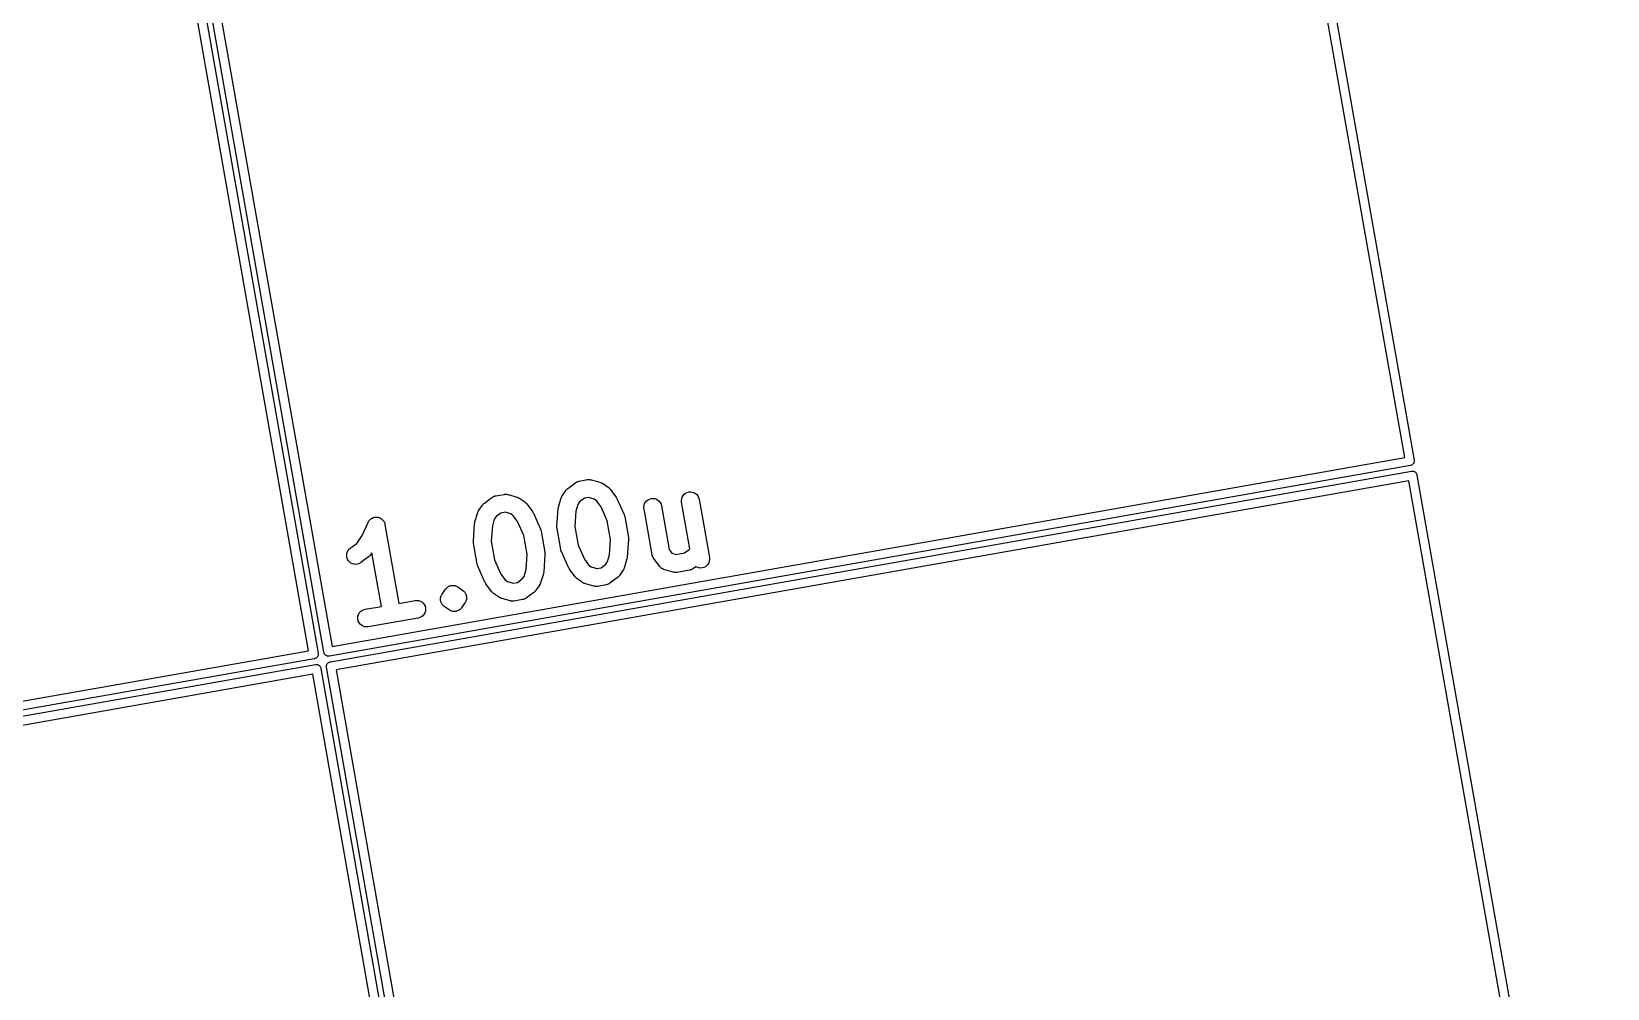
# Model space of a CAD drawing. Extents: x 61 to 358, y -137 to -43.
# Drawn here: x 331.41 to 358.39, y -93.11 to -76.73 of the extents above; entities that cross this region are included whole.
import ezdxf

# ---------------------------------------------------------------- set-up
doc = ezdxf.new("R2010")
doc.units = 0
doc.header["$MEASUREMENT"] = 0
doc.layers.add('BLACK', color=7, linetype='CONTINUOUS')

msp = doc.modelspace()

# ---------------------------------------------------------------- linework, layer by layer
at = {"layer": 'BLACK', "linetype": 'CONTINUOUS'}
for p, q in [((354.916, -84.0231), (351.679, -65.6628)), ((351.816, -65.5649), (355.079, -84.068)), ((336.156, -87.3311), (332.918, -68.9708)), ((333.056, -68.8729), (336.318, -87.376)), ((336.418, -87.3584), (333.156, -68.8553)), ((333.318, -68.9002), (336.556, -87.2606)), ((336.556, -87.2606), (354.916, -84.0231)), ((355.018, -84.1603), (355.014, -84.1606)), ((355.021, -84.1593), (355.018, -84.1603)), ((355.032, -84.1563), (355.021, -84.1593)), ((355.021, -84.1593), (355.021, -84.1593)), ((355.046, -84.1495), (355.032, -84.1563)), ((355.057, -84.1402), (355.046, -84.1495)), ((355.067, -84.1289), (355.057, -84.1402)), ((355.068, -84.128), (355.067, -84.1289)), ((355.072, -84.1199), (355.068, -84.128)), ((355.075, -84.1158), (355.072, -84.1199)), ((355.078, -84.1065), (355.075, -84.1158)), ((355.079, -84.1015), (355.078, -84.1065)), ((355.079, -84.068), (355.08, -84.0716)), ((355.081, -84.0866), (355.079, -84.1015)), ((355.08, -84.0716), (355.08, -84.0754)), ((355.08, -84.0754), (355.08, -84.0754)), ((355.08, -84.0754), (355.081, -84.0866)), ((355.014, -84.1606), (336.511, -87.4232)), ((336.529, -87.5233), (355.032, -84.2607)), ((354.987, -84.4234), (336.626, -87.6608)), ((340.779, -84.4308), (340.783, -84.4301)), ((340.783, -84.4301), (340.788, -84.4289)), ((340.788, -84.4289), (340.93, -84.4037)), ((340.93, -84.4037), (340.933, -84.4034)), ((340.933, -84.4034), (340.937, -84.4031)), ((340.937, -84.4031), (340.941, -84.4022)), ((340.941, -84.4022), (340.952, -84.4022)), ((340.952, -84.4022), (340.962, -84.4015)), ((340.962, -84.4015), (340.967, -84.4021)), ((340.967, -84.4021), (340.971, -84.4021)), ((340.971, -84.4021), (340.981, -84.4041)), ((340.981, -84.4041), (340.992, -84.4055)), ((340.992, -84.4055), (340.996, -84.4069)), ((340.996, -84.4069), (341, -84.4077)), ((341, -84.4077), (341.156, -84.454)), ((358.224, -102.784), (354.987, -84.4234)), ((355.032, -84.2607), (355.035, -84.2597)), ((355.035, -84.2597), (355.039, -84.2594)), ((355.039, -84.2594), (355.042, -84.2591)), ((355.039, -84.2594), (355.039, -84.2594)), ((355.042, -84.2591), (355.05, -84.2585)), ((355.05, -84.2585), (355.065, -84.2603)), ((355.065, -84.2603), (355.079, -84.265)), ((355.079, -84.265), (355.093, -84.2724)), ((355.093, -84.2724), (355.104, -84.2821)), ((355.104, -84.2821), (355.113, -84.2939)), ((355.113, -84.2939), (355.12, -84.3073)), ((355.12, -84.3073), (355.123, -84.3182)), ((355.123, -84.3182), (355.123, -84.3182)), ((355.123, -84.3182), (355.124, -84.3218)), ((355.124, -84.3218), (355.124, -84.3255)), ((355.124, -84.3255), (358.387, -102.829)), ((339.303, -84.7024), (339.312, -84.6977)), ((339.312, -84.6977), (339.321, -84.6925)), ((339.321, -84.6925), (339.325, -84.691)), ((339.325, -84.691), (339.33, -84.689)), ((339.33, -84.689), (339.34, -84.6862)), ((339.34, -84.6862), (339.349, -84.6828)), ((339.349, -84.6828), (339.354, -84.6822)), ((339.354, -84.6822), (339.358, -84.681)), ((339.358, -84.681), (339.501, -84.6558)), ((339.501, -84.6558), (339.503, -84.6554)), ((339.503, -84.6554), (339.508, -84.6551)), ((339.508, -84.6551), (339.512, -84.6542)), ((339.512, -84.6542), (339.522, -84.6542)), ((339.522, -84.6542), (339.533, -84.6536)), ((339.533, -84.6536), (339.537, -84.6541)), ((339.537, -84.6541), (339.542, -84.6541)), ((339.542, -84.6541), (339.552, -84.6561)), ((339.552, -84.6561), (339.562, -84.6575)), ((339.562, -84.6575), (339.567, -84.6589)), ((339.567, -84.6589), (339.571, -84.6598)), ((339.571, -84.6598), (339.727, -84.7061)), ((340.483, -84.7064), (340.485, -84.6983)), ((340.485, -84.6983), (340.488, -84.6927)), ((340.488, -84.6927), (340.491, -84.6869)), ((340.491, -84.6869), (340.496, -84.6798)), ((340.496, -84.6798), (340.5, -84.6724)), ((340.5, -84.6724), (340.559, -84.5883)), ((340.559, -84.5883), (340.56, -84.5866)), ((340.56, -84.5866), (340.566, -84.5801)), ((340.566, -84.5801), (340.571, -84.5733)), ((340.571, -84.5733), (340.576, -84.569)), ((340.576, -84.569), (340.58, -84.5642)), ((340.58, -84.5642), (340.587, -84.559)), ((340.587, -84.559), (340.593, -84.5533)), ((340.593, -84.5533), (340.723, -84.4566)), ((340.723, -84.4566), (340.725, -84.4554)), ((340.725, -84.4554), (340.729, -84.4531)), ((340.729, -84.4531), (340.732, -84.4504)), ((340.732, -84.4504), (340.742, -84.4457)), ((340.742, -84.4457), (340.751, -84.4404)), ((340.751, -84.4404), (340.755, -84.439)), ((340.755, -84.439), (340.759, -84.4369)), ((340.759, -84.4369), (340.769, -84.4341)), ((340.769, -84.4341), (340.779, -84.4308)), ((341.156, -84.454), (341.158, -84.4546)), ((341.158, -84.4546), (341.166, -84.458)), ((341.166, -84.458), (341.174, -84.4606)), ((341.174, -84.4606), (341.18, -84.4638)), ((341.18, -84.4638), (341.185, -84.4662)), ((341.185, -84.4662), (341.192, -84.471)), ((341.192, -84.471), (341.2, -84.4752)), ((341.2, -84.4752), (341.284, -84.5341)), ((341.284, -84.5341), (341.286, -84.5353)), ((341.286, -84.5353), (341.292, -84.541)), ((341.292, -84.541), (341.299, -84.5461)), ((341.299, -84.5461), (341.303, -84.5508)), ((341.303, -84.5508), (341.308, -84.555)), ((341.308, -84.555), (341.313, -84.5618)), ((341.313, -84.5618), (341.319, -84.5682)), ((341.319, -84.5682), (341.416, -84.6985)), ((341.416, -84.6985), (341.417, -84.7002)), ((342.55, -84.7013), (342.565, -84.6755)), ((342.565, -84.6755), (342.585, -84.6532)), ((342.585, -84.6532), (342.608, -84.635)), ((342.608, -84.635), (342.635, -84.6218)), ((342.635, -84.6218), (342.664, -84.614)), ((342.664, -84.614), (342.693, -84.6119)), ((342.693, -84.6119), (342.723, -84.6156)), ((342.723, -84.6156), (342.751, -84.625)), ((342.751, -84.625), (342.777, -84.6397)), ((342.777, -84.6397), (342.799, -84.6592)), ((342.799, -84.6592), (342.818, -84.6826)), ((342.818, -84.6826), (342.831, -84.7092)), ((339.003, -85.1239), (339.049, -84.9684)), ((339.049, -84.9684), (339.05, -84.9663)), ((339.05, -84.9663), (339.053, -84.9584)), ((339.053, -84.9584), (339.056, -84.9503)), ((339.056, -84.9503), (339.059, -84.9448)), ((339.059, -84.9448), (339.062, -84.9389)), ((339.062, -84.9389), (339.066, -84.9319)), ((339.066, -84.9319), (339.071, -84.9244)), ((339.071, -84.9244), (339.129, -84.8403)), ((339.129, -84.8403), (339.131, -84.8386)), ((339.131, -84.8386), (339.136, -84.8322)), ((339.136, -84.8322), (339.141, -84.8253)), ((339.141, -84.8253), (339.146, -84.821)), ((339.146, -84.821), (339.15, -84.8163)), ((339.15, -84.8163), (339.157, -84.8111)), ((339.157, -84.8111), (339.163, -84.8053)), ((339.163, -84.8053), (339.294, -84.7087)), ((339.294, -84.7087), (339.296, -84.7074)), ((339.296, -84.7074), (339.299, -84.7051)), ((339.299, -84.7051), (339.303, -84.7024)), ((339.519, -84.9622), (339.447, -84.9749)), ((339.616, -84.9911), (339.519, -84.9622)), ((339.727, -84.7061), (339.729, -84.7067)), ((339.729, -84.7067), (339.736, -84.71)), ((339.736, -84.71), (339.745, -84.7127)), ((339.745, -84.7127), (339.75, -84.7158)), ((339.75, -84.7158), (339.756, -84.7183)), ((339.756, -84.7183), (339.763, -84.7231)), ((339.763, -84.7231), (339.771, -84.7273)), ((339.771, -84.7273), (339.855, -84.7862)), ((339.855, -84.7862), (339.856, -84.7874)), ((339.856, -84.7874), (339.863, -84.7931)), ((339.863, -84.7931), (339.87, -84.7982)), ((339.87, -84.7982), (339.874, -84.8029)), ((339.874, -84.8029), (339.879, -84.8071)), ((339.879, -84.8071), (339.884, -84.8139)), ((339.884, -84.8139), (339.89, -84.8202)), ((339.89, -84.8202), (339.986, -84.9505)), ((339.986, -84.9505), (339.988, -84.9523)), ((339.988, -84.9523), (339.988, -84.9529)), ((339.988, -84.9529), (339.988, -84.9534)), ((339.988, -84.9534), (339.995, -84.9657)), ((339.995, -84.9657), (340.002, -84.978)), ((340.405, -85.2031), (340.427, -84.9046)), ((340.427, -84.9011), (340.429, -84.8871)), ((340.427, -84.9018), (340.427, -84.9011)), ((340.427, -84.9025), (340.427, -84.9018)), ((340.427, -84.9046), (340.427, -84.9025)), ((340.429, -84.8871), (340.432, -84.8732)), ((340.432, -84.8719), (340.479, -84.7163)), ((340.432, -84.8726), (340.432, -84.8719)), ((340.432, -84.8732), (340.432, -84.8726)), ((340.479, -84.7143), (340.483, -84.7064)), ((340.479, -84.7163), (340.479, -84.7143)), ((340.729, -84.9427), (340.711, -85.2058)), ((340.764, -84.8269), (340.729, -84.9427)), ((340.794, -84.7834), (340.764, -84.8269)), ((340.876, -84.7229), (340.794, -84.7834)), ((340.948, -84.7102), (340.876, -84.7229)), ((341.045, -84.7391), (340.948, -84.7102)), ((341.089, -84.7696), (341.045, -84.7391)), ((341.161, -84.8666), (341.089, -84.7696)), ((341.268, -85.1075), (341.161, -84.8666)), ((341.417, -84.7002), (341.417, -84.7008)), ((341.417, -84.7008), (341.418, -84.7014)), ((341.418, -84.7014), (341.425, -84.7137)), ((341.425, -84.7137), (341.432, -84.7259)), ((341.432, -84.7259), (341.432, -84.7266)), ((341.432, -84.7266), (341.432, -84.7272)), ((341.432, -84.7272), (341.554, -85.0005)), ((341.893, -84.8724), (341.897, -84.8429)), ((341.895, -84.902), (341.893, -84.8724)), ((341.896, -84.9041), (341.895, -84.902)), ((342.034, -85.6903), (341.896, -84.9041)), ((341.897, -84.8429), (341.907, -84.8147)), ((341.907, -84.8147), (341.922, -84.789)), ((341.922, -84.789), (341.941, -84.7666)), ((341.941, -84.7666), (341.965, -84.7484)), ((341.965, -84.7484), (341.992, -84.7352)), ((341.992, -84.7352), (342.02, -84.7274)), ((342.02, -84.7274), (342.05, -84.7253)), ((342.05, -84.7253), (342.079, -84.7291)), ((342.079, -84.7291), (342.108, -84.7385)), ((342.108, -84.7385), (342.134, -84.7531)), ((342.134, -84.7531), (342.156, -84.7726)), ((342.156, -84.7726), (342.174, -84.796)), ((342.174, -84.796), (342.188, -84.8226)), ((342.188, -84.8226), (342.196, -84.8512)), ((342.196, -84.8512), (342.328, -85.6019)), ((342.537, -84.7589), (342.541, -84.7295)), ((342.538, -84.7886), (342.537, -84.7589)), ((342.539, -84.7907), (342.538, -84.7886)), ((342.679, -85.5862), (342.539, -84.7907)), ((342.541, -84.7295), (342.55, -84.7013)), ((342.831, -84.7092), (342.839, -84.7378)), ((342.839, -84.7378), (343.015, -85.7384)), ((337.073, -85.3611), (337.172, -85.1353)), ((337.172, -85.1353), (337.173, -85.1336)), ((337.173, -85.1333), (337.181, -85.1207)), ((337.173, -85.1336), (337.173, -85.1333)), ((337.173, -85.1336), (337.173, -85.1336)), ((337.173, -85.1336), (337.173, -85.1336)), ((337.181, -85.1207), (337.188, -85.1078)), ((337.188, -85.1076), (337.198, -85.0969)), ((337.188, -85.1077), (337.188, -85.1076)), ((337.188, -85.1078), (337.188, -85.1077)), ((337.198, -85.0969), (337.208, -85.0854)), ((337.208, -85.0853), (337.219, -85.0766)), ((337.208, -85.0854), (337.208, -85.0853)), ((337.208, -85.0853), (337.208, -85.0853)), ((337.219, -85.0766), (337.231, -85.0673)), ((337.231, -85.0672), (337.244, -85.0608)), ((337.231, -85.0673), (337.231, -85.0672)), ((337.231, -85.0672), (337.231, -85.0672)), ((337.244, -85.0608), (337.258, -85.0541)), ((337.258, -85.054), (337.272, -85.0502)), ((337.258, -85.0541), (337.258, -85.054)), ((337.258, -85.054), (337.258, -85.054)), ((337.272, -85.0502), (337.287, -85.0463)), ((337.287, -85.0462), (337.301, -85.0452)), ((337.287, -85.0463), (337.287, -85.0462)), ((337.287, -85.0462), (337.287, -85.0462)), ((337.301, -85.0452), (337.316, -85.0442)), ((337.316, -85.0442), (337.317, -85.0442)), ((337.316, -85.0442), (337.316, -85.0442)), ((337.317, -85.0442), (337.331, -85.046)), ((337.331, -85.046), (337.346, -85.0479)), ((337.346, -85.0479), (337.346, -85.0479)), ((337.346, -85.0479), (337.346, -85.048)), ((337.346, -85.048), (337.36, -85.0525)), ((337.36, -85.0525), (337.374, -85.0573)), ((337.374, -85.0573), (337.374, -85.0574)), ((337.374, -85.0574), (337.374, -85.0574)), ((337.374, -85.0574), (337.386, -85.0644)), ((337.386, -85.0644), (337.4, -85.072)), ((337.4, -85.072), (337.4, -85.0721)), ((337.4, -85.0721), (337.4, -85.0721)), ((337.4, -85.0721), (337.411, -85.0812)), ((337.411, -85.0812), (337.422, -85.0914)), ((337.422, -85.0914), (337.422, -85.0915)), ((337.422, -85.0915), (337.423, -85.0916)), ((337.423, -85.0916), (337.431, -85.1026)), ((337.431, -85.1026), (337.441, -85.1149)), ((337.441, -85.1149), (337.441, -85.115)), ((337.441, -85.115), (337.441, -85.1151)), ((337.441, -85.1151), (337.447, -85.1277)), ((337.447, -85.1277), (337.454, -85.1414)), ((337.454, -85.1414), (337.454, -85.1415)), ((337.454, -85.1415), (337.454, -85.1416)), ((337.454, -85.1416), (337.458, -85.1555)), ((337.458, -85.1555), (337.462, -85.1701)), ((337.462, -85.1701), (337.7, -86.5208)), ((338.976, -85.4551), (338.997, -85.1566)), ((338.997, -85.1531), (339, -85.1391)), ((338.997, -85.1538), (338.997, -85.1531)), ((338.997, -85.1545), (338.997, -85.1538)), ((338.997, -85.1566), (338.997, -85.1545)), ((339, -85.1391), (339.003, -85.1252)), ((339.003, -85.1246), (339.003, -85.1239)), ((339.003, -85.1252), (339.003, -85.1246)), ((339.3, -85.1948), (339.281, -85.4578)), ((339.334, -85.079), (339.3, -85.1948)), ((339.365, -85.0354), (339.334, -85.079)), ((339.447, -84.9749), (339.365, -85.0354)), ((339.659, -85.0216), (339.616, -84.9911)), ((339.731, -85.1187), (339.659, -85.0216)), ((339.839, -85.3595), (339.731, -85.1187)), ((340.002, -84.978), (340.003, -84.9786)), ((340.003, -84.9786), (340.003, -84.9793)), ((340.003, -84.9793), (340.125, -85.2525)), ((340.406, -85.2058), (340.405, -85.2031)), ((340.405, -85.2085), (340.406, -85.2058)), ((340.406, -85.2206), (340.405, -85.2085)), ((340.406, -85.2328), (340.406, -85.2206)), ((340.407, -85.2354), (340.406, -85.2328)), ((340.407, -85.2382), (340.407, -85.2354)), ((340.407, -85.2403), (340.407, -85.2382)), ((340.711, -85.2058), (340.767, -85.5262)), ((341.325, -85.4279), (341.268, -85.1075)), ((341.554, -85.0005), (341.555, -85.0024)), ((341.555, -85.0024), (341.556, -85.005)), ((341.556, -85.005), (341.557, -85.0075)), ((341.557, -85.0075), (341.56, -85.0192)), ((341.56, -85.0192), (341.564, -85.0308)), ((341.564, -85.0308), (341.564, -85.0335)), ((341.564, -85.0335), (341.565, -85.0361)), ((341.565, -85.0361), (341.628, -85.3934)), ((336.868, -85.5785), (336.978, -85.4966)), ((336.978, -85.4966), (337.073, -85.3611)), ((338.976, -85.4578), (338.976, -85.4551)), ((338.976, -85.4605), (338.976, -85.4578)), ((338.977, -85.4727), (338.976, -85.4605)), ((338.977, -85.4848), (338.977, -85.4727)), ((338.977, -85.4875), (338.977, -85.4848)), ((338.978, -85.4902), (338.977, -85.4875)), ((338.978, -85.4923), (338.978, -85.4902)), ((339.041, -85.8496), (338.978, -85.4923)), ((339.281, -85.4578), (339.338, -85.7782)), ((339.895, -85.6799), (339.839, -85.3595)), ((340.125, -85.2525), (340.126, -85.2545)), ((340.126, -85.2545), (340.127, -85.2571)), ((340.127, -85.2571), (340.128, -85.2595)), ((340.128, -85.2595), (340.131, -85.2712)), ((340.131, -85.2712), (340.135, -85.2828)), ((340.135, -85.2828), (340.135, -85.2855)), ((340.135, -85.2855), (340.136, -85.2881)), ((340.136, -85.2881), (340.199, -85.6455)), ((340.47, -85.5976), (340.407, -85.2403)), ((341.306, -85.691), (341.325, -85.4279)), ((341.63, -85.4306), (341.609, -85.7291)), ((341.628, -85.3934), (341.629, -85.3955)), ((341.629, -85.3955), (341.629, -85.3982)), ((341.629, -85.3982), (341.629, -85.4009)), ((341.629, -85.4009), (341.63, -85.4131)), ((341.63, -85.4131), (341.63, -85.4252)), ((341.63, -85.4252), (341.63, -85.4279)), ((341.63, -85.4279), (341.63, -85.4306)), ((336.807, -85.7078), (336.808, -85.6781)), ((336.811, -85.7372), (336.807, -85.7078)), ((336.808, -85.6781), (336.815, -85.6492)), ((336.821, -85.7653), (336.811, -85.7372)), ((336.815, -85.6492), (336.828, -85.6224)), ((336.836, -85.7909), (336.821, -85.7653)), ((336.828, -85.6224), (336.846, -85.5985)), ((336.846, -85.5985), (336.868, -85.5785)), ((337.18, -85.7267), (337.05, -85.8233)), ((337.186, -85.7209), (337.18, -85.7267)), ((337.193, -85.7157), (337.186, -85.7209)), ((337.197, -85.711), (337.193, -85.7157)), ((337.202, -85.7067), (337.197, -85.711)), ((337.207, -85.6998), (337.202, -85.7067)), ((337.213, -85.6934), (337.207, -85.6998)), ((337.214, -85.6917), (337.213, -85.6934)), ((337.238, -85.6568), (337.214, -85.6917)), ((337.4, -86.5737), (337.238, -85.6568)), ((339.338, -85.7782), (339.445, -86.0191)), ((339.877, -85.943), (339.895, -85.6799)), ((340.201, -85.6827), (340.18, -85.9812)), ((340.199, -85.6455), (340.199, -85.6476)), ((340.199, -85.6476), (340.199, -85.6503)), ((340.199, -85.6503), (340.2, -85.6529)), ((340.2, -85.6529), (340.2, -85.6651)), ((340.2, -85.6651), (340.201, -85.6773)), ((340.201, -85.6773), (340.201, -85.68)), ((340.201, -85.68), (340.201, -85.6827)), ((340.471, -85.6002), (340.47, -85.5976)), ((340.471, -85.6029), (340.471, -85.6002)), ((340.475, -85.6145), (340.471, -85.6029)), ((340.478, -85.6262), (340.475, -85.6145)), ((340.48, -85.6287), (340.478, -85.6262)), ((340.48, -85.6313), (340.48, -85.6287)), ((340.481, -85.6332), (340.48, -85.6313)), ((340.603, -85.9065), (340.481, -85.6332)), ((340.767, -85.5262), (340.875, -85.7671)), ((340.875, -85.7671), (340.947, -85.8641)), ((341.272, -85.8068), (341.306, -85.691)), ((341.603, -85.7618), (341.557, -85.9174)), ((341.604, -85.7605), (341.603, -85.7611)), ((341.603, -85.7611), (341.603, -85.7618)), ((341.606, -85.7466), (341.604, -85.7605)), ((341.609, -85.7326), (341.606, -85.7466)), ((341.609, -85.7291), (341.609, -85.7312)), ((341.609, -85.7312), (341.609, -85.7319)), ((341.609, -85.7319), (341.609, -85.7326)), ((342.035, -85.6946), (342.034, -85.6903)), ((342.036, -85.6991), (342.035, -85.6946)), ((342.039, -85.7089), (342.036, -85.6991)), ((342.042, -85.7189), (342.039, -85.7089)), ((342.044, -85.723), (342.042, -85.7189)), ((342.046, -85.7272), (342.044, -85.723)), ((342.051, -85.7362), (342.046, -85.7272)), ((342.056, -85.7455), (342.051, -85.7362)), ((342.058, -85.749), (342.056, -85.7455)), ((342.061, -85.7529), (342.058, -85.749)), ((342.062, -85.7546), (342.061, -85.7529)), ((342.159, -85.885), (342.062, -85.7546)), ((342.328, -85.6019), (342.373, -85.6626)), ((342.373, -85.6626), (342.446, -85.6841)), ((342.446, -85.6841), (342.589, -85.6588)), ((342.589, -85.6588), (342.671, -85.5983)), ((342.671, -85.5983), (342.679, -85.5862)), ((343.018, -85.7701), (343.014, -85.7996)), ((343.015, -85.7384), (343.016, -85.7405)), ((343.016, -85.7405), (343.018, -85.7701)), ((336.856, -85.8131), (336.836, -85.7909)), ((336.879, -85.831), (336.856, -85.8131)), ((336.906, -85.8439), (336.879, -85.831)), ((336.935, -85.8515), (336.906, -85.8439)), ((336.965, -85.8532), (336.935, -85.8515)), ((336.994, -85.8492), (336.965, -85.8532)), ((337.022, -85.8396), (336.994, -85.8492)), ((337.048, -85.8246), (337.022, -85.8396)), ((337.05, -85.8233), (337.048, -85.8246)), ((339.042, -85.8523), (339.041, -85.8496)), ((339.042, -85.855), (339.042, -85.8523)), ((339.046, -85.8665), (339.042, -85.855)), ((339.049, -85.8783), (339.046, -85.8665)), ((339.05, -85.8807), (339.049, -85.8783)), ((339.051, -85.8833), (339.05, -85.8807)), ((339.052, -85.8852), (339.051, -85.8833)), ((339.174, -86.1585), (339.052, -85.8852)), ((339.445, -86.0191), (339.517, -86.1161)), ((339.842, -86.0588), (339.877, -85.943)), ((340.174, -86.0139), (340.127, -86.1694)), ((340.177, -85.9986), (340.174, -86.0125)), ((340.174, -86.0125), (340.174, -86.0132)), ((340.174, -86.0132), (340.174, -86.0139)), ((340.179, -85.9847), (340.177, -85.9986)), ((340.18, -85.9833), (340.179, -85.984)), ((340.179, -85.984), (340.179, -85.9847)), ((340.18, -85.9812), (340.18, -85.9833)), ((340.604, -85.9071), (340.603, -85.9065)), ((340.604, -85.9078), (340.604, -85.9071)), ((340.611, -85.92), (340.604, -85.9078)), ((340.618, -85.9323), (340.611, -85.92)), ((340.618, -85.9329), (340.618, -85.9323)), ((340.619, -85.9335), (340.618, -85.9329)), ((340.62, -85.9352), (340.619, -85.9335)), ((340.717, -86.0655), (340.62, -85.9352)), ((340.947, -85.8641), (340.99, -85.8946)), ((340.99, -85.8946), (341.088, -85.9235)), ((341.088, -85.9235), (341.16, -85.9108)), ((341.16, -85.9108), (341.241, -85.8503)), ((341.241, -85.8503), (341.272, -85.8068)), ((341.476, -86.0471), (341.47, -86.0536)), ((341.477, -86.0454), (341.476, -86.0471)), ((341.536, -85.9613), (341.477, -86.0454)), ((341.54, -85.9539), (341.536, -85.9613)), ((341.545, -85.9468), (341.54, -85.9539)), ((341.547, -85.941), (341.545, -85.9468)), ((341.55, -85.9354), (341.547, -85.941)), ((341.553, -85.9273), (341.55, -85.9354)), ((341.556, -85.9194), (341.553, -85.9273)), ((341.557, -85.9174), (341.556, -85.9194)), ((342.161, -85.8874), (342.159, -85.885)), ((342.163, -85.8902), (342.161, -85.8874)), ((342.171, -85.8984), (342.163, -85.8902)), ((342.179, -85.907), (342.171, -85.8984)), ((342.181, -85.909), (342.179, -85.907)), ((342.184, -85.9113), (342.181, -85.909)), ((342.193, -85.9178), (342.184, -85.9113)), ((342.202, -85.9248), (342.193, -85.9178)), ((342.205, -85.9262), (342.202, -85.9248)), ((342.208, -85.928), (342.205, -85.9262)), ((342.219, -85.9326), (342.208, -85.928)), ((342.229, -85.9375), (342.219, -85.9326)), ((342.232, -85.9383), (342.229, -85.9375)), ((342.236, -85.9396), (342.232, -85.9383)), ((342.238, -85.9402), (342.236, -85.9396)), ((342.393, -85.9865), (342.238, -85.9402)), ((342.398, -85.9874), (342.393, -85.9865)), ((342.402, -85.9888), (342.398, -85.9874)), ((342.412, -85.9902), (342.402, -85.9888)), ((342.422, -85.9922), (342.412, -85.9902)), ((342.427, -85.9922), (342.422, -85.9922)), ((342.431, -85.9927), (342.427, -85.9922)), ((342.442, -85.9921), (342.431, -85.9927)), ((342.452, -85.992), (342.442, -85.9921)), ((342.456, -85.9912), (342.452, -85.992)), ((342.461, -85.9909), (342.456, -85.9912)), ((342.463, -85.9905), (342.461, -85.9909)), ((342.677, -85.9527), (342.463, -85.9905)), ((342.682, -85.9515), (342.677, -85.9527)), ((342.686, -85.9509), (342.682, -85.9515)), ((342.696, -85.9475), (342.686, -85.9509)), ((342.706, -85.9447), (342.696, -85.9475)), ((342.71, -85.9427), (342.706, -85.9447)), ((342.714, -85.9412), (342.71, -85.9427)), ((342.723, -85.936), (342.714, -85.9412)), ((342.733, -85.9313), (342.723, -85.936)), ((342.736, -85.9285), (342.733, -85.9313)), ((342.74, -85.9263), (342.736, -85.9285)), ((342.742, -85.925), (342.74, -85.9263)), ((342.784, -85.8933), (342.742, -85.925)), ((342.803, -85.904), (342.784, -85.8933)), ((342.832, -85.9134), (342.803, -85.904)), ((342.861, -85.9172), (342.832, -85.9134)), ((342.891, -85.9151), (342.861, -85.9172)), ((342.919, -85.9073), (342.891, -85.9151)), ((342.946, -85.8941), (342.919, -85.9073)), ((342.97, -85.8759), (342.946, -85.8941)), ((342.989, -85.8535), (342.97, -85.8759)), ((343.004, -85.8278), (342.989, -85.8535)), ((343.014, -85.7996), (343.004, -85.8278)), ((338.44, -86.3621), (338.499, -86.278)), ((338.499, -86.2771), (338.5, -86.2767)), ((338.499, -86.278), (338.499, -86.2771)), ((338.499, -86.2771), (338.499, -86.2771)), ((338.499, -86.2771), (338.499, -86.2771)), ((338.5, -86.2763), (338.509, -86.2654)), ((338.5, -86.2767), (338.5, -86.2763)), ((338.5, -86.2767), (338.5, -86.2767)), ((338.5, -86.2767), (338.5, -86.2767)), ((338.509, -86.2654), (338.519, -86.2547)), ((338.519, -86.2541), (338.52, -86.2539)), ((338.519, -86.2543), (338.519, -86.2541)), ((338.519, -86.2545), (338.519, -86.2543)), ((338.519, -86.2547), (338.519, -86.2545)), ((338.52, -86.2539), (338.531, -86.2451)), ((338.531, -86.2451), (338.542, -86.2364)), ((338.542, -86.2364), (338.543, -86.2363)), ((338.543, -86.2359), (338.556, -86.2295)), ((338.543, -86.236), (338.543, -86.2359)), ((338.543, -86.2362), (338.543, -86.236)), ((338.543, -86.2363), (338.543, -86.2362)), ((338.556, -86.2295), (338.569, -86.2231)), ((338.569, -86.2231), (338.569, -86.2229)), ((338.569, -86.2229), (338.57, -86.2229)), ((338.569, -86.2231), (338.569, -86.2231)), ((338.57, -86.2227), (338.584, -86.219)), ((338.57, -86.2229), (338.57, -86.2227)), ((338.584, -86.219), (338.598, -86.2152)), ((338.598, -86.2151), (338.599, -86.215)), ((338.598, -86.2152), (338.598, -86.2151)), ((338.598, -86.2151), (338.598, -86.2151)), ((338.598, -86.2152), (338.598, -86.2152)), ((338.599, -86.215), (338.613, -86.2141)), ((338.613, -86.2141), (338.627, -86.213)), ((338.627, -86.213), (338.627, -86.2131)), ((338.627, -86.2131), (338.628, -86.2131)), ((338.628, -86.2131), (338.628, -86.2131)), ((338.628, -86.2131), (338.628, -86.2131)), ((338.628, -86.2131), (338.643, -86.2149)), ((338.643, -86.2149), (338.657, -86.2167)), ((338.657, -86.2167), (338.657, -86.2168)), ((338.657, -86.2168), (338.657, -86.2168)), ((338.657, -86.2168), (338.658, -86.2169)), ((338.658, -86.2169), (338.658, -86.2169)), ((338.658, -86.2169), (338.671, -86.2215)), ((338.671, -86.2215), (338.685, -86.226)), ((338.685, -86.226), (338.685, -86.2261)), ((338.685, -86.2261), (338.685, -86.2262)), ((338.685, -86.2262), (338.686, -86.2263)), ((338.686, -86.2263), (338.686, -86.2264)), ((338.686, -86.2264), (338.698, -86.2335)), ((338.698, -86.2335), (338.711, -86.2406)), ((338.711, -86.2406), (338.795, -86.2994)), ((338.795, -86.2994), (338.796, -86.3)), ((338.796, -86.3), (338.796, -86.3)), ((338.796, -86.3), (338.796, -86.3001)), ((338.796, -86.3001), (338.797, -86.3007)), ((338.797, -86.3007), (338.808, -86.3102)), ((338.808, -86.3102), (338.818, -86.3196)), ((339.174, -86.1591), (339.174, -86.1585)), ((339.174, -86.1598), (339.174, -86.1591)), ((339.181, -86.172), (339.174, -86.1598)), ((339.188, -86.1844), (339.181, -86.172)), ((339.189, -86.1849), (339.188, -86.1844)), ((339.189, -86.1855), (339.189, -86.1849)), ((339.191, -86.1872), (339.189, -86.1855)), ((339.287, -86.3176), (339.191, -86.1872)), ((339.293, -86.3239), (339.287, -86.3176)), ((339.517, -86.1161), (339.561, -86.1466)), ((339.561, -86.1466), (339.658, -86.1756)), ((339.658, -86.1756), (339.73, -86.1629)), ((339.73, -86.1629), (339.812, -86.1024)), ((339.812, -86.1024), (339.842, -86.0588)), ((340.031, -86.3167), (340.026, -86.3215)), ((340.035, -86.3125), (340.031, -86.3167)), ((340.04, -86.3056), (340.035, -86.3125)), ((340.046, -86.2992), (340.04, -86.3056)), ((340.047, -86.2974), (340.046, -86.2992)), ((340.106, -86.2134), (340.047, -86.2974)), ((340.11, -86.2059), (340.106, -86.2134)), ((340.115, -86.1988), (340.11, -86.2059)), ((340.118, -86.193), (340.115, -86.1988)), ((340.121, -86.1875), (340.118, -86.193)), ((340.124, -86.1793), (340.121, -86.1875)), ((340.127, -86.1714), (340.124, -86.1793)), ((340.127, -86.1694), (340.127, -86.1714)), ((340.722, -86.0719), (340.717, -86.0655)), ((340.728, -86.0787), (340.722, -86.0719)), ((340.732, -86.0829), (340.728, -86.0787)), ((340.737, -86.0876), (340.732, -86.0829)), ((340.743, -86.0927), (340.737, -86.0876)), ((340.75, -86.0983), (340.743, -86.0927)), ((340.752, -86.0996), (340.75, -86.0983)), ((340.836, -86.1584), (340.752, -86.0996)), ((340.843, -86.1626), (340.836, -86.1584)), ((340.85, -86.1675), (340.843, -86.1626)), ((340.856, -86.1699), (340.85, -86.1675)), ((340.862, -86.173), (340.856, -86.1699)), ((340.87, -86.1757), (340.862, -86.173)), ((340.878, -86.1791), (340.87, -86.1757)), ((340.88, -86.1797), (340.878, -86.1791)), ((341.035, -86.2259), (340.88, -86.1797)), ((341.04, -86.2268), (341.035, -86.2259)), ((341.044, -86.2282), (341.04, -86.2268)), ((341.054, -86.2296), (341.044, -86.2282)), ((341.064, -86.2316), (341.054, -86.2296)), ((341.069, -86.2316), (341.064, -86.2316)), ((341.073, -86.2322), (341.069, -86.2316)), ((341.084, -86.2315), (341.073, -86.2322)), ((341.094, -86.2315), (341.084, -86.2315)), ((341.099, -86.2306), (341.094, -86.2315)), ((341.103, -86.2303), (341.099, -86.2306)), ((341.105, -86.23), (341.103, -86.2303)), ((341.248, -86.2048), (341.105, -86.23)), ((341.252, -86.2035), (341.248, -86.2048)), ((341.257, -86.2029), (341.252, -86.2035)), ((341.267, -86.1996), (341.257, -86.2029)), ((341.277, -86.1968), (341.267, -86.1996)), ((341.281, -86.1947), (341.277, -86.1968)), ((341.285, -86.1933), (341.281, -86.1947)), ((341.294, -86.188), (341.285, -86.1933)), ((341.303, -86.1833), (341.294, -86.188)), ((341.307, -86.1806), (341.303, -86.1833)), ((341.311, -86.1783), (341.307, -86.1806)), ((341.312, -86.1771), (341.311, -86.1783)), ((341.443, -86.0804), (341.312, -86.1771)), ((341.449, -86.0747), (341.443, -86.0804)), ((341.456, -86.0695), (341.449, -86.0747)), ((341.46, -86.0647), (341.456, -86.0695)), ((341.465, -86.0604), (341.46, -86.0647)), ((341.47, -86.0536), (341.465, -86.0604)), ((337.121, -86.6229), (337.4, -86.5737)), ((337.7, -86.5208), (337.979, -86.4717)), ((337.979, -86.4717), (337.981, -86.4713)), ((337.981, -86.4713), (338.011, -86.4694)), ((338.011, -86.4694), (338.04, -86.4734)), ((338.04, -86.4734), (338.068, -86.483)), ((338.068, -86.483), (338.094, -86.4978)), ((338.094, -86.4978), (338.117, -86.5174)), ((338.117, -86.5174), (338.135, -86.541)), ((338.135, -86.541), (338.148, -86.5676)), ((338.148, -86.5676), (338.156, -86.5963)), ((338.412, -86.4447), (338.414, -86.4304)), ((338.412, -86.4452), (338.412, -86.4447)), ((338.412, -86.4457), (338.412, -86.4452)), ((338.413, -86.46), (338.412, -86.4457)), ((338.414, -86.4744), (338.413, -86.46)), ((338.414, -86.4304), (338.416, -86.4162)), ((338.414, -86.4749), (338.414, -86.4744)), ((338.414, -86.4754), (338.414, -86.4749)), ((338.418, -86.4892), (338.414, -86.4754)), ((338.416, -86.4152), (338.421, -86.4016)), ((338.416, -86.4157), (338.416, -86.4152)), ((338.416, -86.4162), (338.416, -86.4157)), ((338.422, -86.5031), (338.418, -86.4892)), ((338.421, -86.4016), (338.425, -86.388)), ((338.422, -86.5036), (338.422, -86.5031)), ((338.422, -86.5041), (338.422, -86.5036)), ((338.429, -86.5168), (338.422, -86.5041)), ((338.425, -86.3875), (338.426, -86.387)), ((338.425, -86.388), (338.425, -86.3875)), ((338.426, -86.387), (338.433, -86.3746)), ((338.435, -86.5298), (338.429, -86.5168)), ((338.433, -86.3746), (338.44, -86.3621)), ((338.435, -86.5302), (338.435, -86.5298)), ((338.436, -86.5307), (338.435, -86.5302)), ((338.444, -86.5419), (338.436, -86.5307)), ((338.453, -86.5534), (338.444, -86.5419)), ((338.454, -86.5538), (338.453, -86.5534)), ((338.454, -86.5542), (338.454, -86.5538)), ((338.465, -86.5635), (338.454, -86.5542)), ((338.475, -86.5731), (338.465, -86.5635)), ((338.476, -86.5737), (338.475, -86.5731)), ((338.477, -86.5743), (338.476, -86.5737)), ((338.476, -86.5737), (338.476, -86.5737)), ((338.476, -86.5737), (338.476, -86.5737)), ((338.561, -86.6332), (338.477, -86.5743)), ((338.832, -86.5117), (338.774, -86.5958)), ((338.818, -86.3196), (338.819, -86.32)), ((338.819, -86.32), (338.819, -86.3203)), ((338.819, -86.3203), (338.828, -86.3318)), ((338.828, -86.3318), (338.837, -86.3431)), ((338.839, -86.4992), (338.832, -86.5117)), ((338.837, -86.3431), (338.837, -86.3435)), ((338.837, -86.3435), (338.837, -86.344)), ((338.837, -86.344), (338.843, -86.3568)), ((338.847, -86.4867), (338.839, -86.4992)), ((338.843, -86.3568), (338.85, -86.3697)), ((338.851, -86.4722), (338.847, -86.4858)), ((338.847, -86.4858), (338.847, -86.4862)), ((338.847, -86.4862), (338.847, -86.4867)), ((338.85, -86.3697), (338.85, -86.3702)), ((338.85, -86.3702), (338.85, -86.3706)), ((338.85, -86.3706), (338.854, -86.3845)), ((338.856, -86.4586), (338.851, -86.4722)), ((338.854, -86.3845), (338.858, -86.3983)), ((338.858, -86.4432), (338.856, -86.4575)), ((338.856, -86.4575), (338.856, -86.458)), ((338.856, -86.458), (338.856, -86.4586)), ((338.858, -86.3983), (338.858, -86.3989)), ((338.858, -86.3989), (338.858, -86.3994)), ((338.858, -86.3994), (338.859, -86.4136)), ((338.86, -86.4291), (338.858, -86.4432)), ((338.859, -86.4136), (338.86, -86.428)), ((338.86, -86.428), (338.86, -86.4285)), ((338.86, -86.4285), (338.86, -86.4291)), ((339.298, -86.3307), (339.293, -86.3239)), ((339.303, -86.3349), (339.298, -86.3307)), ((339.307, -86.3396), (339.303, -86.3349)), ((339.314, -86.3447), (339.307, -86.3396)), ((339.321, -86.3504), (339.314, -86.3447)), ((339.322, -86.3516), (339.321, -86.3504)), ((339.406, -86.4105), (339.322, -86.3516)), ((339.414, -86.4147), (339.406, -86.4105)), ((339.421, -86.4195), (339.414, -86.4147)), ((339.427, -86.422), (339.421, -86.4195)), ((339.432, -86.4251), (339.427, -86.422)), ((339.44, -86.4278), (339.432, -86.4251)), ((339.448, -86.4311), (339.44, -86.4278)), ((339.45, -86.4317), (339.448, -86.4311)), ((339.606, -86.478), (339.45, -86.4317)), ((339.61, -86.4788), (339.606, -86.478)), ((339.614, -86.4803), (339.61, -86.4788)), ((339.625, -86.4817), (339.614, -86.4803)), ((339.635, -86.4836), (339.625, -86.4817)), ((339.639, -86.4836), (339.635, -86.4836)), ((339.644, -86.4842), (339.639, -86.4836)), ((339.654, -86.4836), (339.644, -86.4842)), ((339.665, -86.4835), (339.654, -86.4836)), ((339.669, -86.4826), (339.665, -86.4835)), ((339.674, -86.4824), (339.669, -86.4826)), ((339.676, -86.482), (339.674, -86.4824)), ((339.819, -86.4568), (339.676, -86.482)), ((339.823, -86.4556), (339.819, -86.4568)), ((339.827, -86.455), (339.823, -86.4556)), ((339.837, -86.4516), (339.827, -86.455)), ((339.847, -86.4488), (339.837, -86.4516)), ((339.851, -86.4468), (339.847, -86.4488)), ((339.856, -86.4453), (339.851, -86.4468)), ((339.865, -86.4401), (339.856, -86.4453)), ((339.874, -86.4354), (339.865, -86.4401)), ((339.877, -86.4326), (339.874, -86.4354)), ((339.881, -86.4304), (339.877, -86.4326)), ((339.883, -86.4291), (339.881, -86.4304)), ((340.013, -86.3324), (339.883, -86.4291)), ((340.02, -86.3267), (340.013, -86.3324)), ((340.026, -86.3215), (340.02, -86.3267)), ((336.996, -86.7687), (336.999, -86.7392)), ((336.998, -86.7984), (336.996, -86.7687)), ((337.005, -86.8271), (336.998, -86.7984)), ((336.999, -86.7392), (337.009, -86.711)), ((337.019, -86.8537), (337.005, -86.8271)), ((337.009, -86.711), (337.023, -86.6851)), ((337.037, -86.8773), (337.019, -86.8537)), ((337.023, -86.6851), (337.043, -86.6626)), ((337.043, -86.6626), (337.066, -86.6443)), ((337.066, -86.6443), (337.093, -86.6309)), ((337.093, -86.6309), (337.121, -86.6229)), ((338.032, -86.7718), (337.174, -86.9231)), ((338.061, -86.7638), (338.032, -86.7718)), ((338.087, -86.7504), (338.061, -86.7638)), ((338.111, -86.7321), (338.087, -86.7504)), ((338.13, -86.7096), (338.111, -86.7321)), ((338.145, -86.6837), (338.13, -86.7096)), ((338.154, -86.6555), (338.145, -86.6837)), ((338.158, -86.626), (338.154, -86.6555)), ((338.156, -86.5963), (338.158, -86.626)), ((338.574, -86.6402), (338.561, -86.6332)), ((338.586, -86.6473), (338.574, -86.6402)), ((338.586, -86.6474), (338.586, -86.6473)), ((338.587, -86.6476), (338.586, -86.6474)), ((338.587, -86.6478), (338.587, -86.6476)), ((338.587, -86.6476), (338.587, -86.6476)), ((338.601, -86.6522), (338.587, -86.6478)), ((338.614, -86.6568), (338.601, -86.6522)), ((338.615, -86.6569), (338.614, -86.6568)), ((338.615, -86.657), (338.615, -86.6569)), ((338.615, -86.6571), (338.615, -86.657)), ((338.615, -86.657), (338.615, -86.657)), ((338.63, -86.6588), (338.615, -86.6571)), ((338.644, -86.6607), (338.63, -86.6588)), ((338.644, -86.6607), (338.644, -86.6606)), ((338.644, -86.6606), (338.644, -86.6607)), ((338.645, -86.6607), (338.644, -86.6607)), ((338.659, -86.6596), (338.645, -86.6607)), ((338.645, -86.6607), (338.645, -86.6607)), ((338.674, -86.6587), (338.659, -86.6596)), ((338.675, -86.6585), (338.674, -86.6585)), ((338.674, -86.6585), (338.674, -86.6586)), ((338.674, -86.6586), (338.674, -86.6586)), ((338.674, -86.6586), (338.674, -86.6587)), ((338.689, -86.6547), (338.675, -86.6585)), ((338.702, -86.651), (338.689, -86.6547)), ((338.703, -86.6509), (338.702, -86.651)), ((338.716, -86.6442), (338.703, -86.6506)), ((338.703, -86.6506), (338.703, -86.6507)), ((338.703, -86.6507), (338.703, -86.6508)), ((338.703, -86.6508), (338.703, -86.6509)), ((338.729, -86.6379), (338.716, -86.6442)), ((338.73, -86.6374), (338.729, -86.6376)), ((338.729, -86.6376), (338.729, -86.6377)), ((338.729, -86.6377), (338.729, -86.6379)), ((338.741, -86.6285), (338.73, -86.6373)), ((338.73, -86.6373), (338.73, -86.6374)), ((338.753, -86.6198), (338.741, -86.6285)), ((338.763, -86.6083), (338.753, -86.6191)), ((338.753, -86.6191), (338.753, -86.6192)), ((338.753, -86.6192), (338.753, -86.6194)), ((338.753, -86.6194), (338.753, -86.6196)), ((338.753, -86.6196), (338.753, -86.6198)), ((338.772, -86.5975), (338.763, -86.6083)), ((338.773, -86.5971), (338.772, -86.5975)), ((338.774, -86.5958), (338.773, -86.5966)), ((338.773, -86.5966), (338.773, -86.5966)), ((338.773, -86.5966), (338.773, -86.5967)), ((338.773, -86.5967), (338.773, -86.597)), ((338.773, -86.597), (338.773, -86.5971)), ((338.773, -86.5971), (338.773, -86.5971)), ((337.059, -86.8969), (337.037, -86.8773)), ((337.085, -86.9118), (337.059, -86.8969)), ((337.113, -86.9214), (337.085, -86.9118)), ((337.143, -86.9253), (337.113, -86.9214)), ((337.172, -86.9234), (337.143, -86.9253)), ((337.174, -86.9231), (337.172, -86.9234)), ((317.795, -90.5686), (336.156, -87.3311)), ((336.318, -87.376), (336.319, -87.3796)), ((336.319, -87.3796), (336.32, -87.3834)), ((336.32, -87.3946), (336.319, -87.4095)), ((336.32, -87.3834), (336.32, -87.3834)), ((336.32, -87.3834), (336.32, -87.3946)), ((336.419, -87.3621), (336.418, -87.3584)), ((336.42, -87.3657), (336.419, -87.3621)), ((336.423, -87.3766), (336.42, -87.3657)), ((336.42, -87.3657), (336.42, -87.3657)), ((336.429, -87.39), (336.423, -87.3766)), ((336.439, -87.4018), (336.429, -87.39)), ((336.253, -87.4686), (317.75, -90.7312)), ((317.768, -90.8313), (336.271, -87.5687)), ((336.257, -87.4683), (336.253, -87.4686)), ((336.261, -87.4673), (336.257, -87.4683)), ((336.272, -87.4643), (336.261, -87.4673)), ((336.261, -87.4673), (336.261, -87.4673)), ((336.271, -87.5687), (336.275, -87.5677)), ((336.285, -87.4575), (336.272, -87.4643)), ((336.275, -87.5677), (336.278, -87.5674)), ((336.278, -87.5674), (336.282, -87.5671)), ((336.278, -87.5674), (336.278, -87.5674)), ((336.282, -87.5671), (336.29, -87.5665)), ((336.297, -87.4482), (336.285, -87.4575)), ((336.29, -87.5665), (336.305, -87.5683)), ((336.307, -87.4369), (336.297, -87.4482)), ((336.305, -87.5683), (336.319, -87.573)), ((336.31, -87.4308), (336.307, -87.4358)), ((336.307, -87.4358), (336.307, -87.4369)), ((336.314, -87.4238), (336.31, -87.4308)), ((336.317, -87.4143), (336.314, -87.4238)), ((336.319, -87.4095), (336.317, -87.4143)), ((336.319, -87.573), (336.332, -87.5804)), ((336.332, -87.5804), (336.343, -87.5901)), ((336.343, -87.5901), (336.353, -87.6019)), ((336.353, -87.6019), (336.359, -87.6153)), ((336.359, -87.6153), (336.362, -87.6262)), ((336.362, -87.6262), (336.362, -87.6262)), ((336.362, -87.6262), (336.363, -87.6298)), ((336.363, -87.6298), (336.364, -87.6335)), ((336.364, -87.6335), (339.626, -106.137)), ((336.448, -87.4095), (336.439, -87.4018)), ((336.45, -87.4115), (336.448, -87.4095)), ((336.455, -87.4145), (336.45, -87.4115)), ((336.463, -87.4189), (336.455, -87.4145)), ((336.462, -87.5973), (336.463, -87.5824)), ((336.463, -87.6123), (336.462, -87.5973)), ((336.467, -87.4202), (336.463, -87.4189)), ((336.463, -87.5824), (336.468, -87.5681)), ((336.464, -87.6159), (336.463, -87.6123)), ((339.726, -106.119), (336.464, -87.6159)), ((336.477, -87.4236), (336.467, -87.4202)), ((336.468, -87.5681), (336.475, -87.5551)), ((336.475, -87.5551), (336.485, -87.5437)), ((336.492, -87.4254), (336.477, -87.4236)), ((336.485, -87.5437), (336.497, -87.5344)), ((336.504, -87.4245), (336.492, -87.4254)), ((336.497, -87.5344), (336.51, -87.5276)), ((336.507, -87.4242), (336.504, -87.4245)), ((336.504, -87.4245), (336.504, -87.4245)), ((336.511, -87.4232), (336.507, -87.4242)), ((336.51, -87.5276), (336.521, -87.5246)), ((336.521, -87.5246), (336.525, -87.5236)), ((336.521, -87.5246), (336.521, -87.5246)), ((336.525, -87.5236), (336.529, -87.5233)), ((336.626, -87.6608), (339.864, -106.021)), ((336.226, -87.7314), (317.866, -90.9688)), ((339.464, -106.092), (336.226, -87.7314))]:
    msp.add_line(p, q, dxfattribs=at)

doc.saveas('drawing.dxf')
